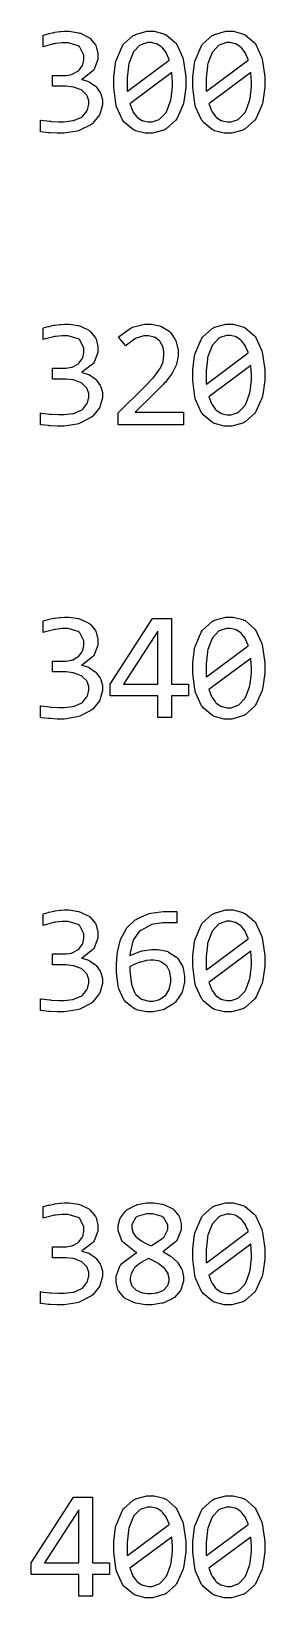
# Model space of a CAD drawing. Extents: x 0.4 to 7.8, y 0.3 to 11.2.
# Drawn here: x 0.852 to 1.228, y 0.478 to 2.998 of the extents above; entities that cross this region are included whole.
import ezdxf

# ---------------------------------------------------------------- set-up
doc = ezdxf.new("R2010")
doc.units = 0
doc.layers.get('0').update_dxf_attribs({"linetype": 'CONTINUOUS'})

msp = doc.modelspace()

# ---------------------------------------------------------------- linework, layer by layer
at = {"color": 9}
for points in [[(0.966581, 2.8846), (0.966581, 2.87967), (0.963053, 2.86643), (0.962349, 2.86486), (0.961589, 2.86333), (0.9509, 2.84993), (0.94949, 2.84874), (0.948025, 2.8476), (0.930122, 2.8386), (0.928006, 2.83789), (0.925836, 2.83724), (0.904839, 2.83399), (0.897894, 2.83399), (0.893608, 2.83399), (0.882053, 2.83447), (0.880806, 2.83458), (0.879503, 2.83469), (0.867731, 2.83599), (0.866644, 2.83615), (0.866644, 2.85519), (0.867893, 2.85499), (0.881185, 2.85331), (0.882596, 2.85314), (0.884006, 2.85303), (0.895887, 2.85238), (0.899849, 2.85238), (0.904893, 2.85238), (0.918782, 2.85417), (0.920193, 2.85449), (0.921604, 2.85487), (0.933214, 2.86003), (0.934136, 2.86068), (0.935004, 2.86139), (0.941515, 2.86951), (0.941949, 2.87044), (0.942329, 2.87142), (0.94439, 2.88043), (0.94439, 2.8834), (0.94439, 2.88629), (0.941949, 2.89404), (0.941461, 2.89486), (0.940972, 2.89567), (0.934028, 2.9025), (0.93316, 2.90306), (0.932238, 2.90365), (0.921658, 2.90771), (0.920464, 2.90793), (0.919217, 2.90826), (0.90804, 2.90967), (0.904351, 2.90967), (0.886176, 2.90967), (0.886176, 2.92708), (0.904568, 2.92708), (0.907824, 2.92708), (0.916667, 2.92865), (0.917643, 2.92893), (0.918619, 2.92925), (0.927083, 2.93386), (0.927789, 2.9344), (0.928494, 2.935), (0.933865, 2.94228), (0.934244, 2.94308), (0.934625, 2.94401), (0.936578, 2.95221), (0.936578, 2.95492), (0.936578, 2.95964), (0.930067, 2.97265), (0.928765, 2.97364), (0.927462, 2.97461), (0.911187, 2.97949), (0.905817, 2.97949), (0.901639, 2.97949), (0.890625, 2.97814), (0.889214, 2.97786), (0.88775, 2.97765), (0.872504, 2.97368), (0.870876, 2.97314), (0.870876, 2.99169), (0.871528, 2.99197), (0.878851, 2.99408), (0.879665, 2.99425), (0.880425, 2.99447), (0.888292, 2.9961), (0.889106, 2.99621), (0.889865, 2.99636), (0.897678, 2.99735), (0.898492, 2.9974), (0.899251, 2.9975), (0.905328, 2.99789), (0.907389, 2.99789), (0.912978, 2.99789), (0.928114, 2.99561), (0.929742, 2.99511), (0.931315, 2.99468), (0.944769, 2.98817), (0.945856, 2.98731), (0.946886, 2.98649), (0.955024, 2.97607), (0.955621, 2.97483), (0.956164, 2.97364), (0.958931, 2.96218), (0.958931, 2.95833), (0.958931, 2.95264), (0.952962, 2.93696), (0.951824, 2.93539), (0.950629, 2.93386), (0.934679, 2.92156), (0.932671, 2.92063), (0.933703, 2.92046), (0.943847, 2.91721), (0.944879, 2.91672), (0.945856, 2.91624), (0.954915, 2.91), (0.955729, 2.90918), (0.956543, 2.90842), (0.963053, 2.89947), (0.963542, 2.89844), (0.964031, 2.8974), (0.966581, 2.88781), (0.966581, 2.8846)], [(1.10059, 2.91585), (1.10059, 2.9075), (1.09755, 2.88499), (1.09695, 2.88243), (1.0963, 2.87993), (1.08702, 2.8584), (1.08583, 2.85656), (1.08458, 2.85476), (1.06912, 2.84088), (1.06728, 2.83985), (1.06543, 2.83886), (1.04736, 2.83399), (1.0414, 2.83399), (1.03554, 2.83399), (1.0198, 2.83794), (1.01807, 2.83871), (1.01628, 2.83951), (1.00136, 2.852), (1.00011, 2.85363), (0.998861, 2.85531), (0.989312, 2.87657), (0.988661, 2.87912), (0.987956, 2.88172), (0.984646, 2.90733), (0.984646, 2.91585), (0.984646, 2.92426), (0.987631, 2.94683), (0.988282, 2.94933), (0.988878, 2.95188), (0.998156, 2.97342), (0.999403, 2.97521), (1.0006, 2.97706), (1.01606, 2.99094), (1.01796, 2.99192), (1.0198, 2.99294), (1.03782, 2.99789), (1.04384, 2.99789), (1.04964, 2.99789), (1.06538, 2.99382), (1.06717, 2.993), (1.0689, 2.99224), (1.08382, 2.97982), (1.08507, 2.97814), (1.08632, 2.97651), (1.09587, 2.95524), (1.09657, 2.95264), (1.09722, 2.95008), (1.10059, 2.92443), (1.10059, 2.91585)], [(1.00613, 2.91661), (1.00613, 2.91471), (1.00613, 2.91049), (1.00613, 2.90901), (1.00613, 2.90842), (1.00651, 2.90229), (1.00662, 2.90169), (1.07411, 2.95167), (1.07378, 2.95269), (1.06988, 2.96218), (1.06944, 2.963), (1.06896, 2.96386), (1.06342, 2.97119), (1.06277, 2.97179), (1.06212, 2.97244), (1.05463, 2.97732), (1.05382, 2.97765), (1.05295, 2.97803), (1.04514, 2.97971), (1.04259, 2.97971), (1.03879, 2.97971), (1.02859, 2.9764), (1.02745, 2.97569), (1.02631, 2.97504), (1.01676, 2.96496), (1.016, 2.9636), (1.01519, 2.96229), (1.00906, 2.94586), (1.00868, 2.94385), (1.00825, 2.94189), (1.00613, 2.92296), (1.00613, 2.91661)], [(1.22787, 2.91585), (1.22787, 2.9075), (1.22483, 2.88499), (1.22423, 2.88243), (1.22358, 2.87993), (1.2143, 2.8584), (1.21311, 2.85656), (1.21186, 2.85476), (1.1964, 2.84088), (1.19455, 2.83985), (1.19271, 2.83886), (1.17464, 2.83399), (1.16867, 2.83399), (1.16282, 2.83399), (1.14708, 2.83794), (1.14534, 2.83871), (1.14355, 2.83951), (1.12863, 2.852), (1.12739, 2.85363), (1.12614, 2.85531), (1.11659, 2.87657), (1.11594, 2.87912), (1.11523, 2.88172), (1.11193, 2.90733), (1.11193, 2.91585), (1.11193, 2.92426), (1.11491, 2.94683), (1.11556, 2.94933), (1.11616, 2.95188), (1.12543, 2.97342), (1.12668, 2.97521), (1.12788, 2.97706), (1.14334, 2.99094), (1.14524, 2.99192), (1.14708, 2.99294), (1.16509, 2.99789), (1.17112, 2.99789), (1.17692, 2.99789), (1.19265, 2.99382), (1.19444, 2.993), (1.19618, 2.99224), (1.2111, 2.97982), (1.21235, 2.97814), (1.2136, 2.97651), (1.22314, 2.95524), (1.22385, 2.95264), (1.2245, 2.95008), (1.22787, 2.92443), (1.22787, 2.91585)], [(1.13341, 2.91661), (1.13341, 2.91471), (1.13341, 2.91049), (1.13341, 2.90901), (1.13341, 2.90842), (1.13379, 2.90229), (1.1339, 2.90169), (1.20139, 2.95167), (1.20106, 2.95269), (1.19716, 2.96218), (1.19672, 2.963), (1.19623, 2.96386), (1.1907, 2.97119), (1.19005, 2.97179), (1.1894, 2.97244), (1.18191, 2.97732), (1.1811, 2.97765), (1.18023, 2.97803), (1.17242, 2.97971), (1.16987, 2.97971), (1.16607, 2.97971), (1.15587, 2.9764), (1.15473, 2.97569), (1.15359, 2.97504), (1.14404, 2.96496), (1.14328, 2.9636), (1.14247, 2.96229), (1.13634, 2.94586), (1.13596, 2.94385), (1.13552, 2.94189), (1.13341, 2.92296), (1.13341, 2.91661)], [(1.0791, 2.91515), (1.0791, 2.91721), (1.07878, 2.92269), (1.07872, 2.92333), (1.07867, 2.92404), (1.07818, 2.93072), (1.07813, 2.93138), (1.01063, 2.88118), (1.01091, 2.88015), (1.01476, 2.87039), (1.01525, 2.86947), (1.01568, 2.8686), (1.02132, 2.86083), (1.02197, 2.86019), (1.02262, 2.8596), (1.03017, 2.8546), (1.03103, 2.85422), (1.03185, 2.85389), (1.03988, 2.85215), (1.04259, 2.85215), (1.04633, 2.85215), (1.05648, 2.85553), (1.05762, 2.85618), (1.05876, 2.85688), (1.06841, 2.86686), (1.06923, 2.86817), (1.06999, 2.86951), (1.07612, 2.88585), (1.07655, 2.88781), (1.07693, 2.88981), (1.0791, 2.90886), (1.0791, 2.91515)], [(1.20638, 2.91515), (1.20638, 2.91721), (1.20605, 2.92269), (1.206, 2.92333), (1.20595, 2.92404), (1.20546, 2.93072), (1.2054, 2.93138), (1.13791, 2.88118), (1.13818, 2.88015), (1.14204, 2.87039), (1.14252, 2.86947), (1.14296, 2.8686), (1.1486, 2.86083), (1.14925, 2.86019), (1.1499, 2.8596), (1.15744, 2.8546), (1.15831, 2.85422), (1.15913, 2.85389), (1.16716, 2.85215), (1.16987, 2.85215), (1.17361, 2.85215), (1.18376, 2.85553), (1.1849, 2.85618), (1.18603, 2.85688), (1.19569, 2.86686), (1.19651, 2.86817), (1.19727, 2.86951), (1.2034, 2.88585), (1.20383, 2.88781), (1.20421, 2.88981), (1.20638, 2.90886), (1.20638, 2.91515)], [(0.966581, 2.41336), (0.966581, 2.40842), (0.963053, 2.39518), (0.962349, 2.39361), (0.961589, 2.39208), (0.9509, 2.37869), (0.94949, 2.3775), (0.948025, 2.37636), (0.930122, 2.36729), (0.928006, 2.3666), (0.925836, 2.36594), (0.904839, 2.36268), (0.897894, 2.36268), (0.893608, 2.36268), (0.882053, 2.36322), (0.880806, 2.36333), (0.879503, 2.36344), (0.867731, 2.36475), (0.866644, 2.3649), (0.866644, 2.38396), (0.867893, 2.38374), (0.881185, 2.38206), (0.882596, 2.38189), (0.884006, 2.38178), (0.895887, 2.38112), (0.899849, 2.38112), (0.904893, 2.38112), (0.918782, 2.38286), (0.920193, 2.38319), (0.921604, 2.38357), (0.933214, 2.38878), (0.934136, 2.38943), (0.935004, 2.39014), (0.941515, 2.39828), (0.941949, 2.39919), (0.942329, 2.40018), (0.94439, 2.40918), (0.94439, 2.41217), (0.94439, 2.41504), (0.941949, 2.42279), (0.941461, 2.42361), (0.940972, 2.42443), (0.934028, 2.43126), (0.93316, 2.43181), (0.932238, 2.43235), (0.921658, 2.43642), (0.920464, 2.43668), (0.919217, 2.43701), (0.90804, 2.43838), (0.904351, 2.43838), (0.886176, 2.43838), (0.886176, 2.45583), (0.904568, 2.45583), (0.907824, 2.45583), (0.916667, 2.45742), (0.917643, 2.45768), (0.918619, 2.45801), (0.927083, 2.46263), (0.927789, 2.46317), (0.928494, 2.46376), (0.933865, 2.47103), (0.934244, 2.47185), (0.934625, 2.47271), (0.936578, 2.48096), (0.936578, 2.48367), (0.936578, 2.48833), (0.930067, 2.50136), (0.928765, 2.50233), (0.927462, 2.50331), (0.911187, 2.50819), (0.905817, 2.50819), (0.901639, 2.50819), (0.890625, 2.50689), (0.889214, 2.50663), (0.88775, 2.5064), (0.872504, 2.50239), (0.870876, 2.50185), (0.870876, 2.5204), (0.871528, 2.52067), (0.878851, 2.52285), (0.879665, 2.523), (0.880425, 2.52322), (0.888292, 2.52485), (0.889106, 2.52496), (0.889865, 2.52513), (0.897678, 2.5261), (0.898492, 2.52615), (0.899251, 2.52626), (0.905328, 2.52664), (0.907389, 2.52664), (0.912978, 2.52664), (0.928114, 2.52431), (0.929742, 2.52382), (0.931315, 2.52339), (0.944769, 2.51687), (0.945856, 2.516), (0.946886, 2.51519), (0.955024, 2.50483), (0.955621, 2.50358), (0.956164, 2.50239), (0.958931, 2.49094), (0.958931, 2.48708), (0.958931, 2.48139), (0.952962, 2.46571), (0.951824, 2.46414), (0.950629, 2.46263), (0.934679, 2.45031), (0.932671, 2.44937), (0.933703, 2.44922), (0.943847, 2.44596), (0.944879, 2.44547), (0.945856, 2.44499), (0.954915, 2.43869), (0.955729, 2.43787), (0.956543, 2.43718), (0.963053, 2.42822), (0.963542, 2.42714), (0.964031, 2.42611), (0.966581, 2.41656), (0.966581, 2.41336)], [(1.09695, 2.3649), (0.991808, 2.3649), (0.991808, 2.38396), (1.03309, 2.42497), (1.03478, 2.42665), (1.0485, 2.44108), (1.04959, 2.44228), (1.05062, 2.44353), (1.05887, 2.45464), (1.05946, 2.45562), (1.06, 2.45665), (1.06402, 2.46619), (1.06424, 2.46707), (1.0644, 2.46799), (1.06543, 2.47601), (1.06543, 2.47868), (1.06543, 2.4815), (1.06407, 2.48893), (1.06386, 2.48981), (1.06358, 2.49072), (1.05952, 2.49854), (1.05897, 2.49918), (1.05838, 2.49989), (1.05127, 2.50515), (1.0504, 2.50553), (1.04953, 2.50592), (1.04074, 2.50786), (1.03787, 2.50786), (1.03326, 2.50786), (1.02078, 2.50407), (1.01942, 2.50331), (1.01801, 2.50261), (1.00532, 2.49283), (1.00418, 2.4916), (0.992458, 2.50564), (0.993924, 2.50726), (1.01123, 2.51997), (1.01318, 2.52089), (1.01514, 2.52186), (1.03423, 2.52664), (1.04064, 2.52664), (1.04546, 2.52664), (1.05848, 2.52403), (1.05995, 2.52349), (1.06142, 2.523), (1.074, 2.51535), (1.07509, 2.51432), (1.07612, 2.51335), (1.08426, 2.50114), (1.08485, 2.49968), (1.08539, 2.49826), (1.08838, 2.48469), (1.08838, 2.48014), (1.08838, 2.47592), (1.08632, 2.46446), (1.08594, 2.46317), (1.0855, 2.46186), (1.07932, 2.44883), (1.0785, 2.44754), (1.07769, 2.44629), (1.06728, 2.43294), (1.06603, 2.43153), (1.06478, 2.43018), (1.05002, 2.41504), (1.04834, 2.41336), (1.01942, 2.38514), (1.09695, 2.38514), (1.09695, 2.3649)], [(1.22787, 2.44461), (1.22787, 2.43625), (1.22483, 2.41374), (1.22423, 2.41118), (1.22358, 2.40869), (1.2143, 2.38715), (1.21311, 2.38531), (1.21186, 2.38351), (1.1964, 2.36957), (1.19455, 2.36854), (1.19271, 2.36757), (1.17464, 2.36268), (1.16867, 2.36268), (1.16282, 2.36268), (1.14708, 2.36669), (1.14534, 2.36746), (1.14355, 2.36828), (1.12863, 2.38075), (1.12739, 2.38238), (1.12614, 2.38406), (1.11659, 2.40533), (1.11594, 2.40788), (1.11523, 2.41049), (1.11193, 2.43608), (1.11193, 2.44461), (1.11193, 2.45301), (1.11491, 2.47558), (1.11556, 2.47808), (1.11616, 2.48062), (1.12543, 2.50217), (1.12668, 2.50396), (1.12788, 2.50581), (1.14334, 2.51969), (1.14524, 2.52067), (1.14708, 2.52171), (1.16509, 2.52664), (1.17112, 2.52664), (1.17692, 2.52664), (1.19265, 2.52257), (1.19444, 2.52175), (1.19618, 2.521), (1.2111, 2.50857), (1.21235, 2.50689), (1.2136, 2.50526), (1.22314, 2.48394), (1.22385, 2.48133), (1.2245, 2.47879), (1.22787, 2.45318), (1.22787, 2.44461)], [(1.13341, 2.44536), (1.13341, 2.44347), (1.13341, 2.43924), (1.13341, 2.43778), (1.13341, 2.43718), (1.13379, 2.43104), (1.1339, 2.43044), (1.20139, 2.48036), (1.20106, 2.48144), (1.19716, 2.49094), (1.19672, 2.49175), (1.19623, 2.49262), (1.1907, 2.49994), (1.19005, 2.50054), (1.1894, 2.50119), (1.18191, 2.50608), (1.1811, 2.5064), (1.18023, 2.50678), (1.17242, 2.50846), (1.16987, 2.50846), (1.16607, 2.50846), (1.15587, 2.50515), (1.15473, 2.50444), (1.15359, 2.50379), (1.14404, 2.49371), (1.14328, 2.49235), (1.14247, 2.49104), (1.13634, 2.47456), (1.13596, 2.47254), (1.13552, 2.4706), (1.13341, 2.45171), (1.13341, 2.44536)], [(1.20638, 2.4439), (1.20638, 2.44596), (1.20605, 2.45139), (1.206, 2.45204), (1.20595, 2.45275), (1.20546, 2.45947), (1.2054, 2.46012), (1.13791, 2.40994), (1.13818, 2.4089), (1.14204, 2.39914), (1.14252, 2.39822), (1.14296, 2.39735), (1.1486, 2.3896), (1.14925, 2.38894), (1.1499, 2.38835), (1.15744, 2.38336), (1.15831, 2.38297), (1.15913, 2.38265), (1.16716, 2.38092), (1.16987, 2.38092), (1.17361, 2.38092), (1.18376, 2.38428), (1.1849, 2.38493), (1.18603, 2.38564), (1.19569, 2.39556), (1.19651, 2.39686), (1.19727, 2.39822), (1.2034, 2.41461), (1.20383, 2.41656), (1.20421, 2.41857), (1.20638, 2.43761), (1.20638, 2.4439)], [(0.966581, 1.94211), (0.966581, 1.93718), (0.963053, 1.92393), (0.962349, 1.92236), (0.961589, 1.92085), (0.9509, 1.90744), (0.94949, 1.90625), (0.948025, 1.90511), (0.930122, 1.89606), (0.928006, 1.89535), (0.925836, 1.89469), (0.904839, 1.89144), (0.897894, 1.89144), (0.893608, 1.89144), (0.882053, 1.89199), (0.880806, 1.89208), (0.879503, 1.89219), (0.867731, 1.8935), (0.866644, 1.89367), (0.866644, 1.91271), (0.867893, 1.91249), (0.881185, 1.91081), (0.882596, 1.91064), (0.884006, 1.91054), (0.895887, 1.90989), (0.899849, 1.90989), (0.904893, 1.90989), (0.918782, 1.91162), (0.920193, 1.91194), (0.921604, 1.91233), (0.933214, 1.91754), (0.934136, 1.91818), (0.935004, 1.91889), (0.941515, 1.92703), (0.941949, 1.92796), (0.942329, 1.92893), (0.94439, 1.93793), (0.94439, 1.94092), (0.94439, 1.94379), (0.941949, 1.95156), (0.941461, 1.95236), (0.940972, 1.95318), (0.934028, 1.96001), (0.93316, 1.96056), (0.932238, 1.9611), (0.921658, 1.96517), (0.920464, 1.96544), (0.919217, 1.96576), (0.90804, 1.96712), (0.904351, 1.96712), (0.886176, 1.96712), (0.886176, 1.9846), (0.904568, 1.9846), (0.907824, 1.9846), (0.916667, 1.98617), (0.917643, 1.98643), (0.918619, 1.98676), (0.927083, 1.99137), (0.927789, 1.99192), (0.928494, 1.99251), (0.933865, 1.99978), (0.934244, 2.0006), (0.934625, 2.00146), (0.936578, 2.00971), (0.936578, 2.01243), (0.936578, 2.01708), (0.930067, 2.03011), (0.928765, 2.03108), (0.927462, 2.03207), (0.911187, 2.03694), (0.905817, 2.03694), (0.901639, 2.03694), (0.890625, 2.03564), (0.889214, 2.03537), (0.88775, 2.03515), (0.872504, 2.03114), (0.870876, 2.0306), (0.870876, 2.04915), (0.871528, 2.04943), (0.878851, 2.0516), (0.879665, 2.05176), (0.880425, 2.05197), (0.888292, 2.0536), (0.889106, 2.05371), (0.889865, 2.05387), (0.897678, 2.05485), (0.898492, 2.0549), (0.899251, 2.05501), (0.905328, 2.05539), (0.907389, 2.05539), (0.912978, 2.05539), (0.928114, 2.05306), (0.929742, 2.05257), (0.931315, 2.05214), (0.944769, 2.04563), (0.945856, 2.04476), (0.946886, 2.04394), (0.955024, 2.03358), (0.955621, 2.03233), (0.956164, 2.03114), (0.958931, 2.01969), (0.958931, 2.01585), (0.958931, 2.01014), (0.952962, 1.99447), (0.951824, 1.99289), (0.950629, 1.99137), (0.934679, 1.97906), (0.932671, 1.97814), (0.933703, 1.97797), (0.943847, 1.97472), (0.944879, 1.97424), (0.945856, 1.97374), (0.954915, 1.96744), (0.955729, 1.96664), (0.956543, 1.96593), (0.963053, 1.95697), (0.963542, 1.95589), (0.964031, 1.95486), (0.966581, 1.94532), (0.966581, 1.94211)], [(1.10487, 1.92893), (1.07764, 1.92893), (1.07764, 1.89367), (1.05593, 1.89367), (1.05593, 1.92893), (0.979113, 1.92893), (0.979113, 1.9476), (1.04715, 2.05322), (1.07764, 2.05322), (1.07764, 1.9476), (1.10487, 1.9476), (1.10487, 1.92893)], [(1.22787, 1.97336), (1.22787, 1.965), (1.22483, 1.94249), (1.22423, 1.93994), (1.22358, 1.93744), (1.2143, 1.9159), (1.21311, 1.91407), (1.21186, 1.91228), (1.1964, 1.89833), (1.19455, 1.89729), (1.19271, 1.89632), (1.17464, 1.89144), (1.16867, 1.89144), (1.16282, 1.89144), (1.14708, 1.89546), (1.14534, 1.89621), (1.14355, 1.89703), (1.12863, 1.9095), (1.12739, 1.91114), (1.12614, 1.91282), (1.11659, 1.93408), (1.11594, 1.93664), (1.11523, 1.93924), (1.11193, 1.96485), (1.11193, 1.97336), (1.11193, 1.98178), (1.11491, 2.00435), (1.11556, 2.00683), (1.11616, 2.00939), (1.12543, 2.03093), (1.12668, 2.03271), (1.12788, 2.03456), (1.14334, 2.04844), (1.14524, 2.04943), (1.14708, 2.05046), (1.16509, 2.05539), (1.17112, 2.05539), (1.17692, 2.05539), (1.19265, 2.05132), (1.19444, 2.05051), (1.19618, 2.04975), (1.2111, 2.03733), (1.21235, 2.03564), (1.2136, 2.03401), (1.22314, 2.01269), (1.22385, 2.0101), (1.2245, 2.00754), (1.22787, 1.98193), (1.22787, 1.97336)], [(1.05593, 2.03271), (1.00038, 1.9476), (1.05593, 1.9476), (1.05593, 2.03271)], [(1.13341, 1.97412), (1.13341, 1.97222), (1.13341, 1.96799), (1.13341, 1.96653), (1.13341, 1.96593), (1.13379, 1.95979), (1.1339, 1.95921), (1.20139, 2.00911), (1.20106, 2.01019), (1.19716, 2.01969), (1.19672, 2.02051), (1.19623, 2.02138), (1.1907, 2.02869), (1.19005, 2.02929), (1.1894, 2.02994), (1.18191, 2.03483), (1.1811, 2.03515), (1.18023, 2.03554), (1.17242, 2.03722), (1.16987, 2.03722), (1.16607, 2.03722), (1.15587, 2.0339), (1.15473, 2.03321), (1.15359, 2.03256), (1.14404, 2.02246), (1.14328, 2.02111), (1.14247, 2.01981), (1.13634, 2.00331), (1.13596, 2.00131), (1.13552, 1.99935), (1.13341, 1.98047), (1.13341, 1.97412)], [(1.20638, 1.97265), (1.20638, 1.97472), (1.20605, 1.98014), (1.206, 1.98079), (1.20595, 1.9815), (1.20546, 1.98822), (1.2054, 1.98888), (1.13791, 1.93869), (1.13818, 1.93767), (1.14204, 1.9279), (1.14252, 1.92697), (1.14296, 1.92611), (1.1486, 1.91835), (1.14925, 1.91769), (1.1499, 1.9171), (1.15744, 1.91211), (1.15831, 1.91174), (1.15913, 1.9114), (1.16716, 1.90967), (1.16987, 1.90967), (1.17361, 1.90967), (1.18376, 1.91303), (1.1849, 1.91368), (1.18603, 1.91439), (1.19569, 1.92432), (1.19651, 1.92563), (1.19727, 1.92697), (1.2034, 1.94336), (1.20383, 1.94532), (1.20421, 1.94732), (1.20638, 1.96636), (1.20638, 1.97265)], [(0.966581, 1.47086), (0.966581, 1.46593), (0.963053, 1.45269), (0.962349, 1.45111), (0.961589, 1.4496), (0.9509, 1.43619), (0.94949, 1.435), (0.948025, 1.43386), (0.930122, 1.42481), (0.928006, 1.4241), (0.925836, 1.42344), (0.904839, 1.42019), (0.897894, 1.42019), (0.893608, 1.42019), (0.882053, 1.42074), (0.880806, 1.42085), (0.879503, 1.42096), (0.867731, 1.42225), (0.866644, 1.42242), (0.866644, 1.44146), (0.867893, 1.44125), (0.881185, 1.43956), (0.882596, 1.4394), (0.884006, 1.43929), (0.895887, 1.43864), (0.899849, 1.43864), (0.904893, 1.43864), (0.918782, 1.44038), (0.920193, 1.44069), (0.921604, 1.44108), (0.933214, 1.44629), (0.934136, 1.44694), (0.935004, 1.44764), (0.941515, 1.45578), (0.941949, 1.45671), (0.942329, 1.45768), (0.94439, 1.46669), (0.94439, 1.46967), (0.94439, 1.47254), (0.941949, 1.48031), (0.941461, 1.48112), (0.940972, 1.48193), (0.934028, 1.48876), (0.93316, 1.48931), (0.932238, 1.48986), (0.921658, 1.49393), (0.920464, 1.49419), (0.919217, 1.49451), (0.90804, 1.49588), (0.904351, 1.49588), (0.886176, 1.49588), (0.886176, 1.51335), (0.904568, 1.51335), (0.907824, 1.51335), (0.916667, 1.51492), (0.917643, 1.51519), (0.918619, 1.51551), (0.927083, 1.52012), (0.927789, 1.52067), (0.928494, 1.52126), (0.933865, 1.52854), (0.934244, 1.52935), (0.934625, 1.53022), (0.936578, 1.53847), (0.936578, 1.54118), (0.936578, 1.54585), (0.930067, 1.55886), (0.928765, 1.55985), (0.927462, 1.56082), (0.911187, 1.56569), (0.905817, 1.56569), (0.901639, 1.56569), (0.890625, 1.5644), (0.889214, 1.56412), (0.88775, 1.56392), (0.872504, 1.5599), (0.870876, 1.55935), (0.870876, 1.5779), (0.871528, 1.57818), (0.878851, 1.58035), (0.879665, 1.58051), (0.880425, 1.58074), (0.888292, 1.58236), (0.889106, 1.58247), (0.889865, 1.58262), (0.897678, 1.58361), (0.898492, 1.58365), (0.899251, 1.58376), (0.905328, 1.58415), (0.907389, 1.58415), (0.912978, 1.58415), (0.928114, 1.58182), (0.929742, 1.58132), (0.931315, 1.58089), (0.944769, 1.57438), (0.945856, 1.57351), (0.946886, 1.57269), (0.955024, 1.56233), (0.955621, 1.56108), (0.956164, 1.5599), (0.958931, 1.54844), (0.958931, 1.5446), (0.958931, 1.5389), (0.952962, 1.52322), (0.951824, 1.52165), (0.950629, 1.52012), (0.934679, 1.50782), (0.932671, 1.50689), (0.933703, 1.50672), (0.943847, 1.50347), (0.944879, 1.50299), (0.945856, 1.5025), (0.954915, 1.49621), (0.955729, 1.49539), (0.956543, 1.49468), (0.963053, 1.48574), (0.963542, 1.48465), (0.964031, 1.48361), (0.966581, 1.47407), (0.966581, 1.47086)], [(1.0989, 1.47293), (1.0989, 1.46778), (1.09549, 1.45394), (1.09483, 1.45231), (1.09418, 1.45074), (1.0848, 1.43668), (1.0836, 1.43549), (1.08236, 1.43435), (1.06765, 1.42497), (1.06592, 1.42426), (1.06418, 1.42361), (1.04834, 1.42019), (1.04308, 1.42019), (1.03722, 1.42019), (1.02148, 1.42372), (1.0198, 1.42438), (1.01807, 1.42507), (1.00396, 1.43588), (1.00282, 1.43728), (1.00168, 1.43875), (0.993001, 1.45719), (0.992458, 1.45942), (0.991863, 1.46164), (0.988878, 1.48361), (0.988878, 1.49089), (0.988878, 1.49685), (0.990235, 1.51269), (0.990506, 1.5146), (0.990722, 1.51654), (0.995063, 1.5345), (0.995714, 1.53618), (0.996311, 1.53787), (1.00445, 1.55333), (1.00548, 1.55474), (1.00646, 1.55615), (1.0191, 1.56814), (1.02062, 1.56912), (1.02214, 1.57015), (1.04004, 1.57801), (1.0421, 1.57856), (1.04416, 1.57915), (1.06402, 1.58197), (1.07069, 1.58197), (1.08643, 1.58197), (1.08643, 1.56342), (1.06934, 1.56342), (1.0631, 1.56342), (1.04628, 1.5606), (1.04454, 1.56), (1.04275, 1.55946), (1.0281, 1.55137), (1.02696, 1.55035), (1.02577, 1.54932), (1.01671, 1.53678), (1.01611, 1.53532), (1.01546, 1.53386), (1.0115, 1.51753), (1.01134, 1.51568), (1.01085, 1.51069), (1.0121, 1.51144), (1.02691, 1.51742), (1.02859, 1.51785), (1.03027, 1.51833), (1.04536, 1.52067), (1.0504, 1.52067), (1.05566, 1.52067), (1.07004, 1.51774), (1.07156, 1.51714), (1.07308, 1.51654), (1.08567, 1.50836), (1.0867, 1.50726), (1.08767, 1.50624), (1.09527, 1.49371), (1.09581, 1.49224), (1.0963, 1.49078), (1.0989, 1.47743), (1.0989, 1.47293)], [(1.22787, 1.50211), (1.22787, 1.49376), (1.22483, 1.47125), (1.22423, 1.46869), (1.22358, 1.46619), (1.2143, 1.44467), (1.21311, 1.44282), (1.21186, 1.44103), (1.1964, 1.42708), (1.19455, 1.42606), (1.19271, 1.42507), (1.17464, 1.42019), (1.16867, 1.42019), (1.16282, 1.42019), (1.14708, 1.42421), (1.14534, 1.42497), (1.14355, 1.42578), (1.12863, 1.43826), (1.12739, 1.43989), (1.12614, 1.44157), (1.11659, 1.46283), (1.11594, 1.46539), (1.11523, 1.46799), (1.11193, 1.4936), (1.11193, 1.50211), (1.11193, 1.51053), (1.11491, 1.5331), (1.11556, 1.5356), (1.11616, 1.53814), (1.12543, 1.55968), (1.12668, 1.56147), (1.12788, 1.56332), (1.14334, 1.57721), (1.14524, 1.57818), (1.14708, 1.57921), (1.16509, 1.58415), (1.17112, 1.58415), (1.17692, 1.58415), (1.19265, 1.58008), (1.19444, 1.57926), (1.19618, 1.5785), (1.2111, 1.56608), (1.21235, 1.5644), (1.2136, 1.56278), (1.22314, 1.54144), (1.22385, 1.53885), (1.2245, 1.53629), (1.22787, 1.51069), (1.22787, 1.50211)], [(1.13341, 1.50288), (1.13341, 1.50097), (1.13341, 1.49675), (1.13341, 1.49528), (1.13341, 1.49468), (1.13379, 1.48856), (1.1339, 1.48796), (1.20139, 1.53787), (1.20106, 1.53896), (1.19716, 1.54844), (1.19672, 1.54926), (1.19623, 1.55013), (1.1907, 1.55746), (1.19005, 1.55806), (1.1894, 1.55871), (1.18191, 1.56358), (1.1811, 1.56392), (1.18023, 1.56429), (1.17242, 1.56597), (1.16987, 1.56597), (1.16607, 1.56597), (1.15587, 1.56267), (1.15473, 1.56196), (1.15359, 1.56131), (1.14404, 1.55122), (1.14328, 1.54986), (1.14247, 1.54856), (1.13634, 1.53207), (1.13596, 1.53006), (1.13552, 1.5281), (1.13341, 1.50922), (1.13341, 1.50288)], [(1.20638, 1.50142), (1.20638, 1.50347), (1.20605, 1.5089), (1.206, 1.50956), (1.20595, 1.51025), (1.20546, 1.51699), (1.2054, 1.51764), (1.13791, 1.46744), (1.13818, 1.46642), (1.14204, 1.45665), (1.14252, 1.45574), (1.14296, 1.45486), (1.1486, 1.4471), (1.14925, 1.44646), (1.1499, 1.44586), (1.15744, 1.44086), (1.15831, 1.44049), (1.15913, 1.44015), (1.16716, 1.43842), (1.16987, 1.43842), (1.17361, 1.43842), (1.18376, 1.44179), (1.1849, 1.44243), (1.18603, 1.44314), (1.19569, 1.45307), (1.19651, 1.45437), (1.19727, 1.45574), (1.2034, 1.47211), (1.20383, 1.47407), (1.20421, 1.47607), (1.20638, 1.49511), (1.20638, 1.50142)], [(1.07666, 1.47163), (1.07666, 1.47493), (1.07509, 1.48383), (1.07482, 1.48481), (1.07449, 1.48583), (1.06993, 1.49414), (1.06934, 1.49479), (1.06868, 1.4955), (1.06066, 1.50082), (1.05968, 1.50114), (1.0587, 1.50157), (1.0491, 1.50347), (1.0459, 1.50347), (1.04351, 1.50347), (1.03727, 1.50276), (1.03651, 1.50261), (1.0357, 1.5025), (1.02789, 1.50043), (1.02713, 1.50017), (1.02637, 1.49994), (1.0191, 1.49707), (1.01845, 1.49675), (1.01774, 1.49642), (1.01139, 1.493), (1.01085, 1.49263), (1.01085, 1.48606), (1.0127, 1.46804), (1.01307, 1.46625), (1.0134, 1.46451), (1.01883, 1.45047), (1.01953, 1.44938), (1.02024, 1.44835), (1.02919, 1.44086), (1.03027, 1.44038), (1.0313, 1.43994), (1.0415, 1.43767), (1.04492, 1.43767), (1.04807, 1.43767), (1.05664, 1.43956), (1.05762, 1.43989), (1.05859, 1.44026), (1.06695, 1.44586), (1.06765, 1.44656), (1.06836, 1.44732), (1.07384, 1.45617), (1.07422, 1.45719), (1.0746, 1.45828), (1.07666, 1.46832), (1.07666, 1.47163)], [(0.966581, 0.999621), (0.966581, 0.994683), (0.963053, 0.981392), (0.962349, 0.979818), (0.961589, 0.978299), (0.9509, 0.964899), (0.94949, 0.963704), (0.948025, 0.962565), (0.930122, 0.95356), (0.928006, 0.952854), (0.925836, 0.952203), (0.904839, 0.948947), (0.897894, 0.948947), (0.893608, 0.948947), (0.882053, 0.94949), (0.880806, 0.949544), (0.879503, 0.949653), (0.867731, 0.95101), (0.866644, 0.951172), (0.866644, 0.970215), (0.867893, 0.969997), (0.881185, 0.968261), (0.882596, 0.968099), (0.884006, 0.96799), (0.895887, 0.967393), (0.899849, 0.967393), (0.904893, 0.967393), (0.918782, 0.969129), (0.920193, 0.969456), (0.921604, 0.969835), (0.933214, 0.975043), (0.934136, 0.975694), (0.935004, 0.9764), (0.941515, 0.984538), (0.941949, 0.98546), (0.942329, 0.986436), (0.94439, 0.995389), (0.94439, 0.998372), (0.94439, 1.00125), (0.941949, 1.00906), (0.941461, 1.00987), (0.940972, 1.01069), (0.934028, 1.01752), (0.93316, 1.01807), (0.932238, 1.01861), (0.921658, 1.02268), (0.920464, 1.02295), (0.919217, 1.02327), (0.90804, 1.02463), (0.904351, 1.02463), (0.886176, 1.02463), (0.886176, 1.0421), (0.904568, 1.0421), (0.907824, 1.0421), (0.916667, 1.04367), (0.917643, 1.04395), (0.918619, 1.04427), (0.927083, 1.04883), (0.927789, 1.04943), (0.928494, 1.05002), (0.933865, 1.05729), (0.934244, 1.05811), (0.934625, 1.05897), (0.936578, 1.06722), (0.936578, 1.06993), (0.936578, 1.0746), (0.930067, 1.08762), (0.928765, 1.0886), (0.927462, 1.08957), (0.911187, 1.09446), (0.905817, 1.09446), (0.901639, 1.09446), (0.890625, 1.09315), (0.889214, 1.09288), (0.88775, 1.09261), (0.872504, 1.08865), (0.870876, 1.08811), (0.870876, 1.10666), (0.871528, 1.10693), (0.878851, 1.10905), (0.879665, 1.10921), (0.880425, 1.10943), (0.888292, 1.11106), (0.889106, 1.11117), (0.889865, 1.11133), (0.897678, 1.11236), (0.898492, 1.11241), (0.899251, 1.11252), (0.905328, 1.1129), (0.907389, 1.1129), (0.912978, 1.1129), (0.928114, 1.11057), (0.929742, 1.11008), (0.931315, 1.10965), (0.944769, 1.10314), (0.945856, 1.10227), (0.946886, 1.10145), (0.955024, 1.09109), (0.955621, 1.08984), (0.956164, 1.08865), (0.958931, 1.0772), (0.958931, 1.07335), (0.958931, 1.06765), (0.952962, 1.05198), (0.951824, 1.0504), (0.950629, 1.04888), (0.934679, 1.03657), (0.932671, 1.03564), (0.933703, 1.03548), (0.943847, 1.03223), (0.944879, 1.03174), (0.945856, 1.03125), (0.954915, 1.02496), (0.955729, 1.02414), (0.956543, 1.02344), (0.963053, 1.01449), (0.963542, 1.0134), (0.964031, 1.01237), (0.966581, 1.00282), (0.966581, 0.999621)], [(1.09695, 0.991211), (1.09695, 0.986708), (1.09343, 0.974501), (1.09277, 0.973144), (1.09207, 0.971843), (1.08241, 0.960883), (1.08116, 0.959961), (1.07992, 0.959093), (1.06527, 0.952257), (1.06358, 0.951768), (1.0619, 0.951335), (1.04666, 0.948947), (1.04161, 0.948947), (1.03581, 0.948947), (1.02018, 0.951389), (1.01855, 0.951878), (1.01687, 0.952365), (1.00304, 0.959201), (1.00195, 0.960069), (1.00081, 0.960938), (0.99235, 0.9713), (0.991808, 0.972493), (0.991211, 0.973742), (0.98839, 0.984754), (0.98839, 0.98839), (0.98839, 0.994738), (0.995226, 1.01194), (0.996582, 1.01367), (0.997939, 1.01546), (1.01899, 1.03152), (1.02186, 1.03293), (1.01926, 1.03429), (1.00022, 1.04894), (0.999024, 1.05051), (0.997831, 1.05214), (0.991808, 1.06771), (0.991808, 1.07286), (0.991808, 1.07661), (0.994467, 1.08653), (0.995008, 1.08773), (0.995497, 1.08898), (1.00342, 1.09966), (1.0045, 1.10059), (1.00559, 1.10156), (1.01899, 1.10894), (1.02062, 1.10948), (1.02219, 1.11008), (1.03803, 1.1129), (1.04335, 1.1129), (1.04872, 1.1129), (1.06337, 1.11068), (1.06494, 1.11019), (1.06652, 1.10981), (1.07959, 1.10357), (1.08068, 1.10276), (1.08171, 1.10194), (1.08968, 1.09212), (1.09022, 1.09093), (1.09071, 1.08979), (1.09337, 1.07905), (1.09337, 1.07541), (1.09337, 1.0695), (1.08686, 1.05339), (1.08556, 1.05176), (1.08426, 1.05013), (1.06597, 1.03592), (1.06358, 1.03467), (1.06473, 1.03407), (1.07574, 1.02756), (1.07677, 1.02686), (1.07775, 1.02615), (1.08664, 1.01823), (1.0874, 1.01731), (1.08816, 1.01644), (1.09391, 1.00667), (1.09435, 1.00559), (1.09478, 1.00456), (1.09695, 0.994575), (1.09695, 0.991211)], [(1.22787, 1.03087), (1.22787, 1.02252), (1.22483, 0.999946), (1.22423, 0.997396), (1.22358, 0.9949), (1.2143, 0.973361), (1.21311, 0.971517), (1.21186, 0.969726), (1.1964, 0.955837), (1.19455, 0.954807), (1.19271, 0.953831), (1.17464, 0.948947), (1.16867, 0.948947), (1.16282, 0.948947), (1.14708, 0.952962), (1.14534, 0.953722), (1.14355, 0.954536), (1.12863, 0.96696), (1.12739, 0.968587), (1.12614, 0.970269), (1.11659, 0.99159), (1.11594, 0.99414), (1.11523, 0.996744), (1.11193, 1.02235), (1.11193, 1.03087), (1.11193, 1.03923), (1.11491, 1.06179), (1.11556, 1.06429), (1.11616, 1.06684), (1.12543, 1.08838), (1.12668, 1.09017), (1.12788, 1.09201), (1.14334, 1.10596), (1.14524, 1.10693), (1.14708, 1.10796), (1.16509, 1.1129), (1.17112, 1.1129), (1.17692, 1.1129), (1.19265, 1.10883), (1.19444, 1.10802), (1.19618, 1.10726), (1.2111, 1.09483), (1.21235, 1.0931), (1.2136, 1.09147), (1.22314, 1.0702), (1.22385, 1.0676), (1.2245, 1.06505), (1.22787, 1.03944), (1.22787, 1.03087)], [(1.07167, 1.07373), (1.07167, 1.0778), (1.06521, 1.08898), (1.06397, 1.08984), (1.06266, 1.09077), (1.04758, 1.09522), (1.04259, 1.09522), (1.03722, 1.09522), (1.02252, 1.09082), (1.02127, 1.08995), (1.01997, 1.08908), (1.01367, 1.07796), (1.01367, 1.07422), (1.01367, 1.07205), (1.01519, 1.06613), (1.01552, 1.06543), (1.01579, 1.06478), (1.02045, 1.05843), (1.0211, 1.05783), (1.02176, 1.05729), (1.02978, 1.05149), (1.03076, 1.05089), (1.03168, 1.05035), (1.04308, 1.04454), (1.04443, 1.04395), (1.04671, 1.04503), (1.0638, 1.05621), (1.06494, 1.05735), (1.06603, 1.05854), (1.07167, 1.06993), (1.07167, 1.07373)], [(1.13341, 1.03157), (1.13341, 1.02973), (1.13341, 1.0255), (1.13341, 1.02403), (1.13341, 1.02344), (1.13379, 1.01731), (1.1339, 1.01671), (1.20139, 1.06662), (1.20106, 1.06771), (1.19716, 1.07715), (1.19672, 1.07796), (1.19623, 1.07883), (1.1907, 1.08615), (1.19005, 1.08675), (1.1894, 1.0874), (1.18191, 1.09228), (1.1811, 1.09261), (1.18023, 1.09299), (1.17242, 1.09473), (1.16987, 1.09473), (1.16607, 1.09473), (1.15587, 1.09136), (1.15473, 1.09066), (1.15359, 1.09001), (1.14404, 1.07997), (1.14328, 1.07861), (1.14247, 1.07731), (1.13634, 1.06082), (1.13596, 1.05881), (1.13552, 1.05686), (1.13341, 1.03792), (1.13341, 1.03157)], [(1.20638, 1.03011), (1.20638, 1.03217), (1.20605, 1.03765), (1.206, 1.0383), (1.20595, 1.03901), (1.20546, 1.04574), (1.2054, 1.04639), (1.13791, 0.996203), (1.13818, 0.995171), (1.14204, 0.985406), (1.14252, 0.984483), (1.14296, 0.983615), (1.1486, 0.975857), (1.14925, 0.975206), (1.1499, 0.97461), (1.15744, 0.969618), (1.15831, 0.969239), (1.15913, 0.968913), (1.16716, 0.967122), (1.16987, 0.967122), (1.17361, 0.967122), (1.18376, 0.97054), (1.1849, 0.971192), (1.18603, 0.971897), (1.19569, 0.981825), (1.19651, 0.983128), (1.19727, 0.984483), (1.2034, 1.00081), (1.20383, 1.00277), (1.20421, 1.00478), (1.20638, 1.02382), (1.20638, 1.03011)], [(1.07384, 0.989583), (1.07384, 0.991808), (1.07259, 0.997667), (1.07237, 0.998372), (1.0721, 0.999132), (1.06776, 1.00618), (1.06717, 1.00684), (1.06652, 1.00754), (1.05805, 1.01449), (1.05702, 1.01514), (1.05593, 1.01584), (1.04253, 1.02295), (1.04091, 1.02365), (1.0395, 1.023), (1.02778, 1.01633), (1.02686, 1.01563), (1.02588, 1.01497), (1.01828, 1.00825), (1.01769, 1.00754), (1.01709, 1.00689), (1.01302, 0.999892), (1.0128, 0.999132), (1.01253, 0.998426), (1.01134, 0.992025), (1.01134, 0.989854), (1.01134, 0.987414), (1.01329, 0.980794), (1.01367, 0.980089), (1.01405, 0.979438), (1.01959, 0.973469), (1.02029, 0.972982), (1.02094, 0.972493), (1.02919, 0.968858), (1.03017, 0.968587), (1.03109, 0.968371), (1.03971, 0.967122), (1.04259, 0.967122), (1.04563, 0.967122), (1.05382, 0.968261), (1.0548, 0.968479), (1.05572, 0.96875), (1.06402, 0.97206), (1.06473, 0.972493), (1.06543, 0.972982), (1.07096, 0.978842), (1.0714, 0.979492), (1.07178, 0.980197), (1.07384, 0.98725), (1.07384, 0.989583)], [(0.977593, 0.515192), (0.950358, 0.515192), (0.950358, 0.479926), (0.928657, 0.479926), (0.928657, 0.515192), (0.851833, 0.515192), (0.851833, 0.533854), (0.919868, 0.639432), (0.950358, 0.639432), (0.950358, 0.533854), (0.977593, 0.533854), (0.977593, 0.515192)], [(1.10059, 0.559625), (1.10059, 0.551269), (1.09755, 0.5287), (1.09695, 0.52615), (1.0963, 0.523654), (1.08702, 0.502115), (1.08583, 0.500271), (1.08458, 0.498481), (1.06912, 0.484592), (1.06728, 0.483561), (1.06543, 0.482585), (1.04736, 0.477701), (1.0414, 0.477701), (1.03554, 0.477701), (1.0198, 0.481717), (1.01807, 0.482476), (1.01628, 0.48329), (1.00136, 0.495714), (1.00011, 0.497342), (0.998861, 0.499024), (0.989312, 0.520344), (0.988661, 0.522894), (0.987956, 0.525499), (0.984646, 0.551107), (0.984646, 0.559625), (0.984646, 0.567979), (0.987631, 0.590549), (0.988282, 0.593044), (0.988878, 0.595594), (0.998156, 0.617133), (0.999403, 0.618924), (1.0006, 0.620768), (1.01606, 0.634711), (1.01796, 0.635688), (1.0198, 0.636719), (1.03782, 0.641656), (1.04384, 0.641656), (1.04964, 0.641656), (1.06538, 0.637587), (1.06717, 0.636774), (1.0689, 0.636014), (1.08382, 0.623589), (1.08507, 0.621853), (1.08632, 0.620226), (1.09587, 0.598958), (1.09657, 0.596354), (1.09722, 0.593804), (1.10059, 0.568197), (1.10059, 0.559625)], [(1.22787, 0.559625), (1.22787, 0.551269), (1.22483, 0.5287), (1.22423, 0.52615), (1.22358, 0.523654), (1.2143, 0.502115), (1.21311, 0.500271), (1.21186, 0.498481), (1.1964, 0.484592), (1.19455, 0.483561), (1.19271, 0.482585), (1.17464, 0.477701), (1.16867, 0.477701), (1.16282, 0.477701), (1.14708, 0.481717), (1.14534, 0.482476), (1.14355, 0.48329), (1.12863, 0.495714), (1.12739, 0.497342), (1.12614, 0.499024), (1.11659, 0.520344), (1.11594, 0.522894), (1.11523, 0.525499), (1.11193, 0.551107), (1.11193, 0.559625), (1.11193, 0.567979), (1.11491, 0.590549), (1.11556, 0.593044), (1.11616, 0.595594), (1.12543, 0.617133), (1.12668, 0.618924), (1.12788, 0.620768), (1.14334, 0.634711), (1.14524, 0.635688), (1.14708, 0.636719), (1.16509, 0.641656), (1.17112, 0.641656), (1.17692, 0.641656), (1.19265, 0.637587), (1.19444, 0.636774), (1.19618, 0.636014), (1.2111, 0.623589), (1.21235, 0.621853), (1.2136, 0.620226), (1.22314, 0.598958), (1.22385, 0.596354), (1.2245, 0.593804), (1.22787, 0.568197), (1.22787, 0.559625)], [(0.928657, 0.618924), (0.873101, 0.533854), (0.928657, 0.533854), (0.928657, 0.618924)], [(1.00613, 0.560331), (1.00613, 0.558485), (1.00613, 0.554254), (1.00613, 0.552789), (1.00613, 0.552192), (1.00651, 0.546061), (1.00662, 0.545464), (1.07411, 0.595378), (1.07378, 0.596463), (1.06988, 0.605903), (1.06944, 0.606717), (1.06896, 0.607585), (1.06342, 0.614908), (1.06277, 0.615506), (1.06212, 0.616157), (1.05463, 0.621039), (1.05382, 0.621365), (1.05295, 0.621744), (1.04514, 0.623481), (1.04259, 0.623481), (1.03879, 0.623481), (1.02859, 0.620117), (1.02745, 0.619412), (1.02631, 0.618761), (1.01676, 0.608724), (1.016, 0.607368), (1.01519, 0.606065), (1.00906, 0.589572), (1.00868, 0.587565), (1.00825, 0.585613), (1.00613, 0.566678), (1.00613, 0.560331)], [(1.13341, 0.560331), (1.13341, 0.558485), (1.13341, 0.554254), (1.13341, 0.552789), (1.13341, 0.552192), (1.13379, 0.546061), (1.1339, 0.545464), (1.20139, 0.595378), (1.20106, 0.596463), (1.19716, 0.605903), (1.19672, 0.606717), (1.19623, 0.607585), (1.1907, 0.614908), (1.19005, 0.615506), (1.1894, 0.616157), (1.18191, 0.621039), (1.1811, 0.621365), (1.18023, 0.621744), (1.17242, 0.623481), (1.16987, 0.623481), (1.16607, 0.623481), (1.15587, 0.620117), (1.15473, 0.619412), (1.15359, 0.618761), (1.14404, 0.608724), (1.14328, 0.607368), (1.14247, 0.606065), (1.13634, 0.589572), (1.13596, 0.587565), (1.13552, 0.585613), (1.13341, 0.566678), (1.13341, 0.560331)], [(1.0791, 0.558865), (1.0791, 0.560926), (1.07878, 0.566407), (1.07872, 0.567057), (1.07867, 0.567762), (1.07818, 0.57449), (1.07813, 0.575142), (1.01063, 0.524957), (1.01091, 0.523926), (1.01476, 0.51416), (1.01525, 0.513237), (1.01568, 0.512369), (1.02132, 0.504611), (1.02197, 0.503961), (1.02262, 0.503364), (1.03017, 0.498372), (1.03103, 0.497993), (1.03185, 0.497667), (1.03988, 0.495876), (1.04259, 0.495876), (1.04633, 0.495876), (1.05648, 0.499294), (1.05762, 0.499946), (1.05876, 0.500651), (1.06841, 0.510579), (1.06923, 0.511882), (1.06999, 0.513237), (1.07612, 0.529568), (1.07655, 0.531521), (1.07693, 0.533529), (1.0791, 0.552572), (1.0791, 0.558865)], [(1.20638, 0.558865), (1.20638, 0.560926), (1.20605, 0.566407), (1.206, 0.567057), (1.20595, 0.567762), (1.20546, 0.57449), (1.2054, 0.575142), (1.13791, 0.524957), (1.13818, 0.523926), (1.14204, 0.51416), (1.14252, 0.513237), (1.14296, 0.512369), (1.1486, 0.504611), (1.14925, 0.503961), (1.1499, 0.503364), (1.15744, 0.498372), (1.15831, 0.497993), (1.15913, 0.497667), (1.16716, 0.495876), (1.16987, 0.495876), (1.17361, 0.495876), (1.18376, 0.499294), (1.1849, 0.499946), (1.18603, 0.500651), (1.19569, 0.510579), (1.19651, 0.511882), (1.19727, 0.513237), (1.2034, 0.529568), (1.20383, 0.531521), (1.20421, 0.533529), (1.20638, 0.552572), (1.20638, 0.558865)]]:
    msp.add_lwpolyline(points, close=True, dxfattribs=at)

doc.saveas('drawing.dxf')
